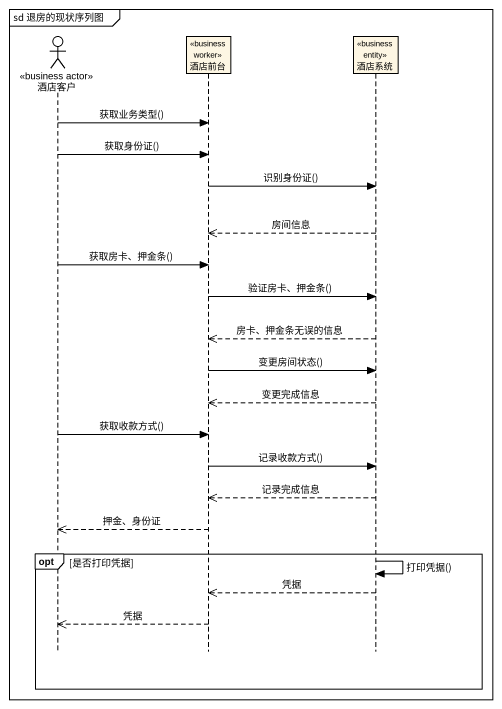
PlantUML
@startuml
mainframe sd 退房的现状序列图
hide footbox
actor 酒店客户 <<business actor>>
participant 酒店前台 <<business worker>>
participant 酒店系统 <<business entity>>

酒店客户 -> 酒店前台 : 获取业务类型()
酒店客户 -> 酒店前台 : 获取身份证()
酒店前台 -> 酒店系统 : 识别身份证()
酒店系统 -->> 酒店前台 : 房间信息
酒店客户 -> 酒店前台 : 获取房卡、押金条()
酒店前台 -> 酒店系统 : 验证房卡、押金条()
酒店系统 -->> 酒店前台 : 房卡、押金条无误的信息
酒店前台 -> 酒店系统 : 变更房间状态()
酒店系统 -->> 酒店前台 : 变更完成信息
酒店客户 -> 酒店前台 : 获取收款方式()
酒店前台 -> 酒店系统 : 记录收款方式()
酒店系统 -->> 酒店前台 : 记录完成信息
酒店前台 -->> 酒店客户 : 押金、身份证
opt 是否打印凭据
  酒店系统 -> 酒店系统 : 打印凭据()
  酒店系统 -->> 酒店前台 : 凭据
  酒店前台 -->> 酒店客户 : 凭据
end
@enduml
